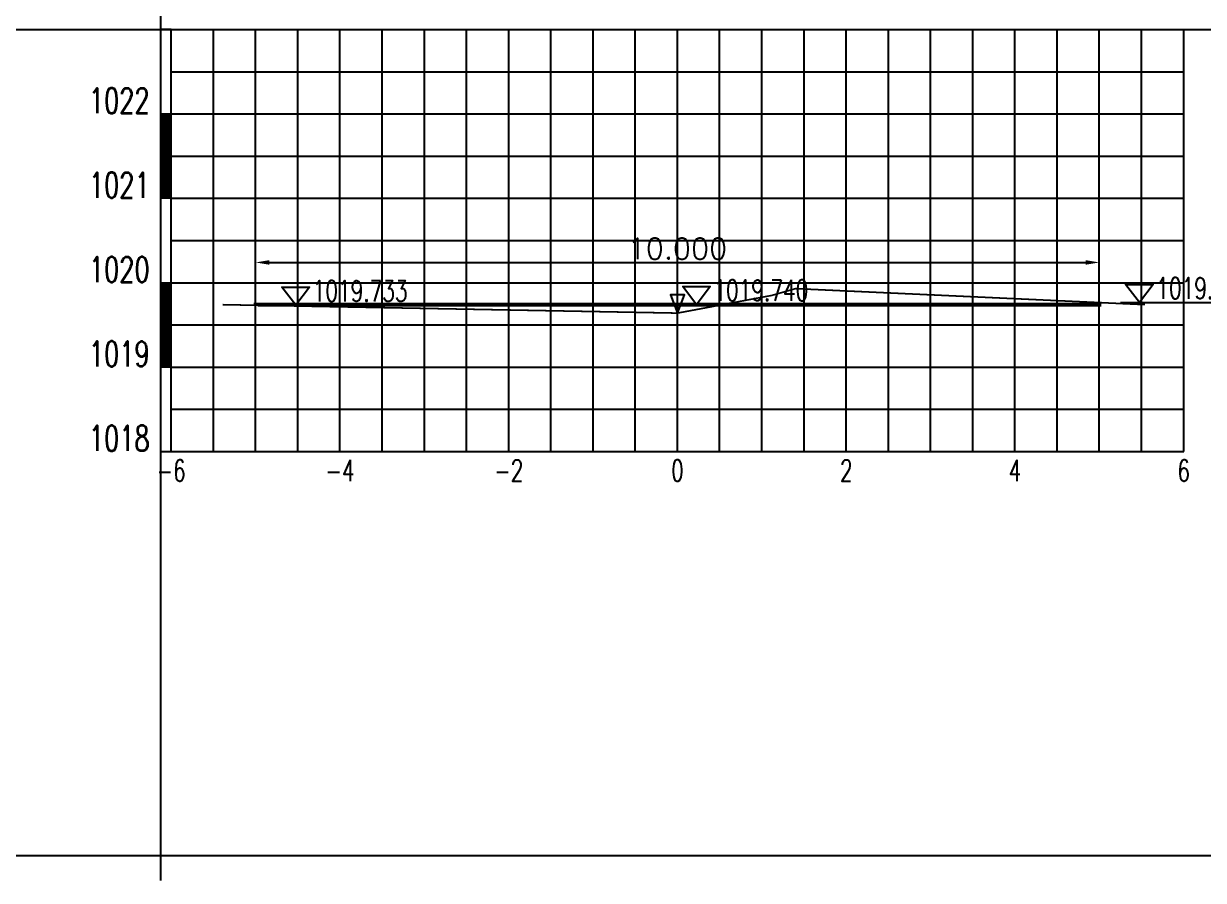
# Model space of a CAD drawing. Extents: x 695776 to 1250176, y 4443437 to 9025597.
# Drawn here: x 836903 to 850887, y 4611121 to 4621272 of the extents above; entities that cross this region are included whole.
import ezdxf
from ezdxf.enums import TextEntityAlignment as Align

# ---------------------------------------------------------------- set-up
doc = ezdxf.new("R2010")
doc.units = 0
doc.header["$LTSCALE"] = 0.5
doc.header["$PDSIZE"] = 0.2
doc.linetypes.add('ACAD_ISO07W100', pattern=[3.5, 0.5, -3])
doc.linetypes.add('CENTER2', pattern=[28.575, 19.05, -3.175, 3.175, -3.175])
doc.layers.get('0').update_dxf_attribs({"linetype": 'CONTINUOUS'})
doc.layers.get('Defpoints').update_dxf_attribs({"linetype": 'CONTINUOUS'})
for name, color, linetype in [('KEDU', 7, 'CONTINUOUS'), ('MIGE', 4, 'ACAD_ISO07W100'), ('MIGE1', 11, 'CONTINUOUS'), ('SANJIAO', 212, 'CONTINUOUS'), ('SHEJI', 1, 'CONTINUOUS'), ('YUANSHI', 2, 'CONTINUOUS'), ('YUANSHI1', 73, 'CONTINUOUS'), ('ZHOUXIAN', 20, 'CENTER2'), ('辅助线', 3, 'CONTINUOUS')]:
    doc.layers.add(name, color=color, linetype=linetype)
doc.styles.get("Standard").update_dxf_attribs({"font": 'rs.shx', "bigfont": 'hztxt.shx'})
doc.dimstyles.get("Standard").update_dxf_attribs({"dimtxt": 0.18, "dimasz": 0.18, "dimexe": 0.18, "dimexo": 0.0625, "dimgap": 0.09, "dimtad": 0, "dimtih": 1, "dimtoh": 1, "dimdec": 4, "dimzin": 0, "dimdsep": 46, "dimtxsty": 'Standard', "dimcen": 0.09, "dimadec": 0, "dimazin": 0, "dimtfac": 1, "dimtdec": 4, "dimtofl": 0, "dimtmove": 0, "dimatfit": 3, "dimfxl": 0, "dimtolj": 1, "dimtzin": 0, "dimarcsym": 0})

# ---------------------------------------------------------------- blocks, each defined once
blk = doc.blocks.new('zhunghao')
blk.add_lwpolyline([(0, 0), (0.326, 0.863), (-0.326, 0.863), (0, 0)])
blk = doc.blocks.new('ele_sym08')
blk.add_line((0, 0), (5.597, 0))
blk.add_lwpolyline([(0.901, -0.002), (0.249, 0.861), (1.553, 0.861), (0.901, -0.002)])
at = {"width": 0.7}
blk.add_attdef('ELEVAT', (1.703, 0.181), '', height=1, dxfattribs=at)
blk = doc.blocks.new('*D596')
at = {"color": 0, "lineweight": -2}
for p, q in [((839653, 4618192), (839653, 4618692)), ((849653, 4618192), (849653, 4618692)), ((839816, 4618442), (849491, 4618442))]:
    blk.add_line(p, q, dxfattribs=at)
at = {"color": 0}
for points in [[(839816, 4618469), (839816, 4618415), (839653, 4618442)], [(849491, 4618469), (849491, 4618415), (849653, 4618442)]]:
    blk.add_solid(points, dxfattribs=at)
at = {"layer": 'Defpoints', "color": 0}
for p in [(849653, 4618442), (839653, 4617942), (849653, 4617942)]:
    blk.add_point(p, dxfattribs=at)
at = {"color": 0, "insert": (844653, 4618604), "char_height": 250, "attachment_point": 5}
blk.add_mtext('\\A1;10.000', dxfattribs=at)
blk = doc.blocks.new('bc1_100')
blk.add_lwpolyline([(0.064, 1), (-0.063, 1), (-0.063, 0), (0.064, 0)], close=True)
at = {"width": 0.7}
blk.add_attdef('BC', text='', height=0.3, dxfattribs=at).set_placement((-0.193, 0.007), align=Align.RIGHT)
blk = doc.blocks.new('bc0_100')
for p, q in [((-0.063, 1), (-0.063, 0)), ((0.063, 0), (0.063, 1))]:
    blk.add_line(p, q)
at = {"const_width": 0.126}
blk.add_lwpolyline([(0, 1), (0, 0)], dxfattribs=at)
at = {"width": 0.7}
blk.add_attdef('BC', text='', height=0.3, dxfattribs=at).set_placement((-0.193, 0.007), align=Align.RIGHT)

msp = doc.modelspace()

# ---------------------------------------------------------------- linework, layer by layer
at = {"layer": 'MIGE', "linetype": 'Continuous'}
for p, q in [((839153.446, 4616201.7532), (839153.446, 4621201.7532)), ((840153.446, 4616201.7532), (840153.446, 4621201.7532)), ((841153.446, 4616201.7532), (841153.446, 4621201.7532)), ((842153.446, 4616201.7532), (842153.446, 4621201.7532)), ((843153.446, 4616201.7532), (843153.446, 4621201.7532)), ((844153.446, 4616201.7532), (844153.446, 4621201.7532)), ((845153.446, 4616201.7532), (845153.446, 4621201.7532)), ((846153.446, 4616201.7532), (846153.446, 4621201.7532)), ((847153.446, 4616201.7532), (847153.446, 4621201.7532)), ((848153.446, 4616201.7532), (848153.446, 4621201.7532)), ((849153.446, 4616201.7532), (849153.446, 4621201.7532)), ((850153.446, 4616201.7532), (850153.446, 4621201.7532)), ((838653.446, 4620701.7532), (850653.446, 4620701.7532)), ((838653.446, 4619701.7532), (850653.446, 4619701.7532)), ((838653.446, 4618701.7532), (850653.446, 4618701.7532)), ((838653.446, 4617701.7532), (850653.446, 4617701.7532)), ((838653.446, 4616701.7532), (850653.446, 4616701.7532))]:
    msp.add_line(p, q, dxfattribs=at)
at = {"layer": 'MIGE1'}
for p, q in [((838653.446, 4621201.7532), (850653.446, 4621201.7532)), ((838653.446, 4616201.7532), (838653.446, 4621201.7532)), ((839653.446, 4616201.7532), (839653.446, 4621201.7532)), ((840653.446, 4616201.7532), (840653.446, 4621201.7532)), ((841653.446, 4616201.7532), (841653.446, 4621201.7532)), ((842653.446, 4616201.7532), (842653.446, 4621201.7532)), ((843653.446, 4616201.7532), (843653.446, 4621201.7532)), ((844653.446, 4616201.7532), (844653.446, 4621201.7532)), ((845653.446, 4616201.7532), (845653.446, 4621201.7532)), ((846653.446, 4616201.7532), (846653.446, 4621201.7532)), ((847653.446, 4616201.7532), (847653.446, 4621201.7532)), ((848653.446, 4616201.7532), (848653.446, 4621201.7532)), ((849653.446, 4616201.7532), (849653.446, 4621201.7532)), ((850653.446, 4616201.7532), (850653.446, 4621201.7532)), ((838653.446, 4620201.7532), (850653.446, 4620201.7532)), ((838653.446, 4619201.7532), (850653.446, 4619201.7532)), ((838653.446, 4618201.7532), (850653.446, 4618201.7532)), ((838653.446, 4617201.7532), (850653.446, 4617201.7532)), ((838653.446, 4616201.7532), (850653.446, 4616201.7532))]:
    msp.add_line(p, q, dxfattribs=at)
at = {"layer": 'SHEJI', "const_width": 50}
msp.add_lwpolyline([(839653.446, 4617934.5176), (839653.446, 4617941.7532), (844653.446, 4617941.7532), (845186.7793, 4617941.7532), (849653.446, 4617941.7532), (849653.446, 4617966.5358)], dxfattribs=at)
at = {"layer": 'YUANSHI', "const_width": 20}
for points in [[(845186.7793, 4617941.7532), (845773.446, 4618051.7532), (846053.446, 4618131.7532), (849653.446, 4617966.5358)], [(839263.446, 4617941.7532), (839653.446, 4617934.5176)], [(849653.446, 4617966.5358), (850193.446, 4617941.7532)]]:
    msp.add_lwpolyline(points, dxfattribs=at)
at = {"layer": 'YUANSHI1', "const_width": 20}
msp.add_lwpolyline([(839653.446, 4617934.5176), (844653.446, 4617841.7532), (845186.7793, 4617941.7532)], dxfattribs=at)
at = {"layer": 'ZHOUXIAN'}
msp.add_line((844653.446, 4617341.7532), (844653.446, 4618631.7532), dxfattribs=at)
at = {"layer": '辅助线'}
for points in [[(838527.2504, 4631798.018), (838527.2504, 4611120.6194)], [(809400.2452, 4621201.7532), (851855.5868, 4621201.7532)], [(809400.2452, 4611415.4696), (851405.5668, 4611415.4696)]]:
    msp.add_lwpolyline(points, dxfattribs=at)

# ---------------------------------------------------------------- block references
at = {"xscale": 250, "yscale": 250, "zscale": 250}
for p, values in [((839903.446, 4617934.5176), {'ELEVAT': '1019.733'}), ((844653.446, 4617941.7532), {'ELEVAT': '1019.740'}), ((849903.446, 4617966.5358), {'ELEVAT': '1019.765'})]:
    msp.add_blockref('ele_sym08', p, dxfattribs=at).add_auto_attribs(values)
at = {"layer": 'KEDU', "xscale": 1000, "yscale": 1000, "zscale": 1000}
for name, p, values in [('bc1_100', (838590.198, 4620201.7532), {'BC': '1022'}), ('bc0_100', (838590.198, 4619201.7532), {'BC': '1021'}), ('bc1_100', (838590.198, 4618201.7532), {'BC': '1020'}), ('bc0_100', (838590.198, 4617201.7532), {'BC': '1019'}), ('bc1_100', (838590.198, 4616201.7532), {'BC': '1018'})]:
    msp.add_blockref(name, p, dxfattribs=at).add_auto_attribs(values)
at = {"layer": 'SANJIAO', "xscale": 250, "yscale": 250, "zscale": 250}
msp.add_blockref('zhunghao', (844653.446, 4617841.7532), dxfattribs=at)

# ---------------------------------------------------------------- texts
at = {"layer": 'KEDU', "width": 0.7}
for s, p in [('-6', (838653.446, 4615851.7532)), ('-4', (840653.446, 4615851.7532)), ('-2', (842653.446, 4615851.7532)), ('0', (844653.446, 4615851.7532)), ('0', (844653.446, 4615851.7532)), ('2', (846653.446, 4615851.7532)), ('4', (848653.446, 4615851.7532)), ('6', (850653.446, 4615851.7532))]:
    msp.add_text(s, height=250, dxfattribs=at).set_placement(p, align=Align.CENTER)

# ---------------------------------------------------------------- dimensions: what is measured, and where the dimension line sits
dim = msp.add_linear_dim(base=(849653.446, 4618441.7532), p1=(839653.446, 4617941.7532), p2=(849653.446, 4617941.7532), dimstyle='Standard', override={"dimtxt": 250, "dimasz": 162.5, "dimexe": 250, "dimexo": 250, "dimgap": 37.5, "dimtad": 1, "dimtih": 0, "dimtoh": 0, "dimdec": 3, "dimlfac": 0.001})
dim.commit()
dim.dimension.update_dxf_attribs({"geometry": '*D596', "text_midpoint": (844653.446, 4618604.2532)})

doc.saveas('drawing.dxf')
